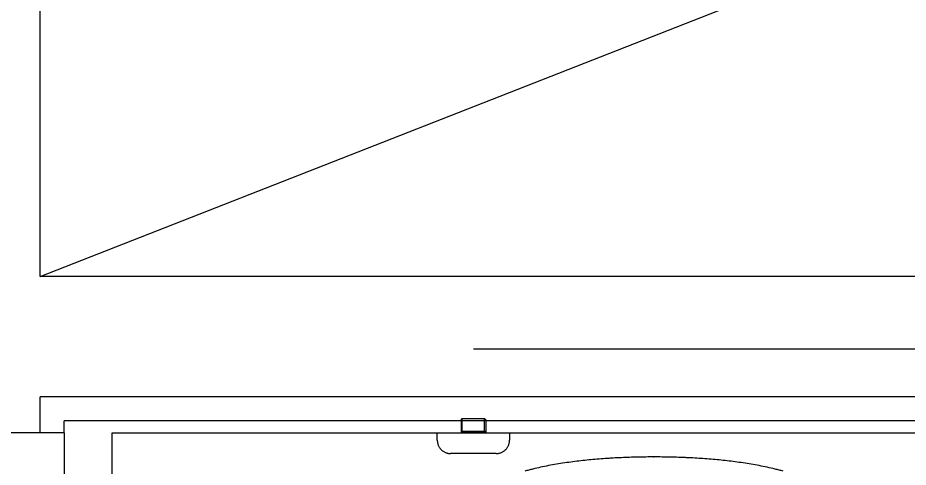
# Model space of a CAD drawing. Header units: millimetres. Extents: x -33000 to 294000, y 0 to 42408.
# Drawn here: x 275663 to 276402, y 15516 to 15890 of the extents above; entities that cross this region are included whole.
import ezdxf

# ---------------------------------------------------------------- set-up
doc = ezdxf.new("R2010")
doc.units = ezdxf.units.MM
doc.header["$LTSCALE"] = 50
doc.linetypes.add('DASHDOT', pattern=[22, 20, -1, 0, -1])
doc.layers.add('arch', color=8, linetype='Continuous')

# ---------------------------------------------------------------- blocks, each defined once
blk = doc.blocks.new('A$C154C3404')
at = {"linetype": 'DASHDOT'}
for p, q in [((-6, 180), (0, 180)), ((0, 180), (0, 120)), ((-17.12, 131), (-17.12, 169)), ((11, 160.25), (0, 160.25)), ((0, 140.37), (0, 159.63)), ((0.5, 160.25), (1.5, 159.25)), ((1.5, 160.25), (1.5, 139.75)), ((1.5, 159.25), (12, 159.25)), ((11, 160.25), (12, 159.25)), ((11.88, 159.25), (11.88, 140.75)), ((1.5, 140.75), (0.5, 139.75)), ((1.5, 140.75), (12, 140.75)), ((12, 140.75), (11, 139.75)), ((11, 139.75), (0, 139.75)), ((0, 120), (-6, 120))]:
    blk.add_line(p, q, dxfattribs=at)
for centre, start, end in [((-6.12, 169), 90, 180), ((-6, 169), 90, 90.64737), ((-6.12, 131), 180, 270), ((-6, 131), 269.35263, 270)]:
    blk.add_arc(centre, 11, start, end, dxfattribs=at)
at = {"linetype": 'Continuous'}
blk.add_open_spline([(-31.82, -107.3), (-31.51, -106.21), (-31.21, -105.11), (-30.64, -102.92), (-30.36, -101.82), (-29.54, -98.53), (-29.03, -96.33), (-28.08, -91.92), (-27.63, -89.71), (-26.78, -85.29), (-25.99, -80.86), (-25.29, -76.42), (-24.63, -71.97), (-24.32, -69.74), (-23.45, -63.05), (-22.95, -58.58), (-22.29, -51.86), (-22.08, -49.62), (-21.7, -45.13), (-21.53, -42.88), (-21.21, -38.39), (-21.06, -36.14), (-20.8, -31.63), (-20.68, -29.38), (-20.53, -26), (-20.49, -24.87), (-20.4, -22.61), (-20.36, -21.48), (-20.25, -18.09), (-20.19, -15.84), (-20.12, -12.45), (-20.1, -11.32), (-20.06, -9.06), (-20.02, -5.67), (-20, -2.28), (-20, 4.49), (-20.04, 9.01), (-20.19, 15.78), (-20.25, 18.03), (-20.39, 22.55), (-20.57, 27.06), (-20.8, 31.57), (-20.99, 34.96), (-21.06, 36.08), (-21.21, 38.34), (-21.28, 39.46), (-21.52, 42.84), (-21.7, 45.09), (-22.08, 49.59), (-22.29, 51.83), (-22.95, 58.56), (-23.45, 63.04), (-24.32, 69.73), (-24.63, 71.96), (-25.29, 76.42), (-25.99, 80.86), (-26.78, 85.29), (-27.63, 89.72), (-28.08, 91.93), (-29.04, 96.34), (-29.54, 98.54), (-30.36, 101.83), (-30.64, 102.92), (-31.21, 105.11), (-31.51, 106.21), (-31.82, 107.3)], degree=3, knots=[0, 0, 0, 0, 0.015625, 0.015625, 0.03125, 0.03125, 0.0625, 0.0625, 0.09375, 0.09375, 0.125, 0.15625, 0.15625, 0.1875, 0.1875, 0.25, 0.25, 0.28125, 0.28125, 0.3125, 0.3125, 0.34375, 0.34375, 0.375, 0.375, 0.390625, 0.390625, 0.40625, 0.40625, 0.4375, 0.4375, 0.453125, 0.453125, 0.46875, 0.5, 0.5, 0.5625, 0.5625, 0.59375, 0.59375, 0.625, 0.65625, 0.65625, 0.671875, 0.671875, 0.6875, 0.6875, 0.71875, 0.71875, 0.75, 0.75, 0.8125, 0.8125, 0.84375, 0.84375, 0.875, 0.90625, 0.90625, 0.9375, 0.9375, 0.96875, 0.96875, 0.984375, 0.984375, 1, 1, 1, 1], dxfattribs=at)
blk.add_point((-19.95, 0), dxfattribs=at)

msp = doc.modelspace()

# ---------------------------------------------------------------- linework, layer by layer
at = {"layer": 'arch', "ltscale": 25}
for p, q in [((275681.21, 15674.6), (278331.21, 16714.6)), ((275681.21, 15674.6), (275681.21, 15914.6)), ((278331.21, 15674.6), (275681.21, 15674.6)), ((276671.21, 15574.6), (275681.21, 15574.6)), ((275681.21, 15544.6), (275681.21, 15574.6)), ((276651.21, 15554.6), (275701.21, 15554.6)), ((275701.21, 15544.6), (275701.21, 15554.6)), ((275701.21, 15544.6), (275501.21, 15544.6)), ((275701.21, 15544.6), (275701.21, 13894.6))]:
    msp.add_line(p, q, dxfattribs=at)
at = {"layer": 'arch', "ltscale": 25, "elevation": 0}
msp.add_lwpolyline([(276041.21, 15614.6), (277001.21, 15614.6)], dxfattribs=at)
at = {"layer": 'arch', "ltscale": 25}
msp.add_lwpolyline([(276641.21, 15544.6), (276641.21, 15384.6), (275741.21, 15384.6), (275741.21, 15544.6)], close=True, dxfattribs=at)

# ---------------------------------------------------------------- block references
at = {"layer": 'arch', "ltscale": 25, "rotation": 89.99999999999999}
msp.add_blockref('A$C154C3404', (276191.21, 15544.6), dxfattribs=at)

doc.saveas('drawing.dxf')
